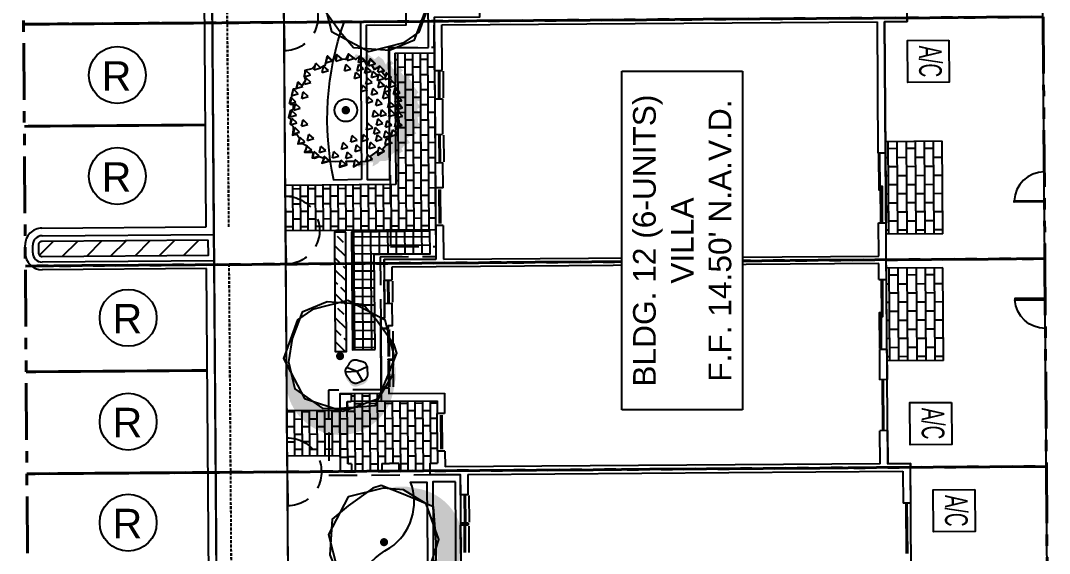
# Model space of a CAD drawing. Header units: feet. Extents: x 919634 to 928945, y 707022 to 708026.
# Drawn here: x 920372.8 to 920463.6, y 707366.2 to 707413.3 of the extents above; entities that cross this region are included whole.
import ezdxf
from ezdxf.enums import TextEntityAlignment as Align

# ---------------------------------------------------------------- set-up
doc = ezdxf.new("R2010")
doc.units = ezdxf.units.FT
doc.header["$LTSCALE"] = 20
doc.header["$MEASUREMENT"] = 0
for name, pattern in [('HIDDEN2', [0.1875, 0.125, -0.0625]), ('Site Plan$0$HIDDEN2', [0.1875, 0.125, -0.0625]), ('Site Plan$0$PHANTOM2', [1.25, 0.625, -0.125, 0.125, -0.125, 0.125, -0.125])]:
    doc.linetypes.add(name, pattern=pattern)
for name, color, linetype in [('-u-site-utility clear zone', 252, 'HIDDEN2'), ('-u-site-xref', 7, 'Continuous'), ('L-002', 15, 'Continuous'), ('LP-ANNO-LABL-SHRB', 2, 'Continuous'), ('LP-PATT-GRND', 251, 'Continuous'), ('Site Plan$0$-u-site-bldg ID', 7, 'Continuous'), ('Site Plan$0$-u-site-bldg_interior', 252, 'Continuous'), ('Site Plan$0$-u-site-fence', 4, 'Site Plan$0$FENCELINE1'), ('Site Plan$0$-u-site-parking_overhang', 252, 'Site Plan$0$HIDDEN2'), ('Site Plan$0$A-DOOR-EXT_WINDOWS', 253, 'Continuous'), ('Site Plan$0$A-HVAC-EXT', 253, 'Continuous'), ('Site Plan$0$SP-BLDG-ROOF ABOVE', 4, 'Site Plan$0$HIDDEN2'), ('Site Plan$0$SP-LOT PAVERS', 254, 'Continuous'), ('Site Plan$0$SP-PARKING DESIGNATION', 254, 'Continuous'), ('x-Villa6-LP Block$0$L-002', 253, 'Continuous'), ('x-Villa6-LP Block$0$LK-SHRB-013M', 253, 'Continuous'), ('x-Villa6-LP Block$0$LK-SHRB-035M', 253, 'Continuous'), ('x-Villa6-LP Block$0$LK-SHRB-TRNK', 253, 'Continuous'), ('x-Villa6-LP Block$0$LK-TREE-013M', 253, 'Continuous'), ('x-Villa6-LP Block$0$LK-TREE-025M', 253, 'Continuous'), ('x-Villa6-LP Block$0$LK-TREE-050M', 253, 'Continuous'), ('x-Villa6-LP Block$0$LK-TREE-TRNK', 253, 'Continuous'), ('x-Villa6-LP Block$0$LP-PATT-SHAR', 253, 'Continuous'), ('x-Villa6-LP Block$0$LP-SHAR-BRDR-CONT', 253, 'Continuous'), ('x-Villa6-LP Block$0$LP-SHRB', 253, 'Continuous'), ('x-Villa6-LP Block$0$LP-TREE', 253, 'Continuous')]:
    doc.layers.add(name, color=color, linetype=linetype)
for name, color, linetype, lineweight in [('Site Plan$0$SP-CURB', 3, 'Continuous', 25), ('Site Plan$0$SP-LOT LINES', 252, 'Site Plan$0$PHANTOM2', 40), ('Site Plan$0$SP-PARKING-STRIPE', 252, 'Continuous', 25), ('Site Plan$0$SP-SIDEWALK', 2, 'Continuous', 25), ('SP-BUILDING-FOOTPRINT', 1, 'Continuous', 25)]:
    doc.layers.add(name, color=color, linetype=linetype, lineweight=lineweight)
for name, color, linetype, plot in [('x-Villa6-LP Block$0$LK-SHRB-SHAD', 253, 'Continuous', False), ('x-Villa6-LP Block$0$LK-TREE-SHAD', 253, 'Continuous', False), ('x-Villa6-LP Block$0$LK-TREE-SHAD-SM30', 253, 'Continuous', False), ('x-Villa6-LP Block$0$LK-TREE-SHAD-SM40', 253, 'Continuous', False), ('x-Villa6-LP Block$0$LK-TREE-SHAD-SM50', 253, 'Continuous', False)]:
    doc.layers.add(name, color=color, linetype=linetype, plot=plot)
doc.layers.get('-u-site-xref').off()
doc.styles.add('Site Plan$0$ARIAL', font='arial.ttf')
doc.linetypes.add('Site Plan$0$FENCELINE1', pattern='A,0.25,-0.1,[133,ltypeshp.shx,S=0.1,R=0,X=-0.1,Y=0],-0.1,1', length=1.45)

# ---------------------------------------------------------------- blocks, each defined once
blk = doc.blocks.new('Site Plan$0$A$C05C92244')
at = {"layer": 'Site Plan$0$A-DOOR-EXT_WINDOWS'}
blk.add_lwpolyline([(32, 32), (32, 0), (30.4, 0), (30.4, 32)], close=True, dxfattribs=at)
blk.add_arc((32.1, 32.1), 32.1, 180.0573, 267.0051, dxfattribs=at)
blk = doc.blocks.new('Site Plan')
at = {"layer": 'Site Plan$0$SP-LOT PAVERS'}
h = blk.add_hatch(dxfattribs=at)
h.set_pattern_fill('AR-B816', color=256, scale=0.083333, angle=-89.58549)
h.set_pattern_definition([(270.4145, (920395.8165, 707448.426), (0.666649, 0.004823), []), (0.4145, (920395.8165, 707448.426), (0.661826, 0.671472), [0.666667, -0.666667])])
h.paths.add_polyline_path([(920409.455, 707394.813), (920409.342, 707410.409), (920405.842, 707410.391), (920405.926, 707398.788), (920396.176, 707398.72), (920396.205, 707394.72)])
h = blk.add_hatch(dxfattribs=at)
h.set_pattern_fill('AR-B816', color=256, scale=0.1, angle=-89.58549)
h.set_pattern_definition([(270.41450948, (204651.24486, 1625479.5772), (0.7999790646, 0.00578759365), []), (0.41450948, (204651.24486, 1625479.5772), (0.7941914709, 0.80576665823), [0.8, -0.8])])
h.paths.add_polyline_path([(920454.209, 707394.445), (920454.149, 707402.611), (920449.15, 707402.575), (920449.209, 707394.409)])
h = blk.add_hatch(dxfattribs=at)
h.set_pattern_fill('AR-B816', color=256, scale=0.1, angle=-89.58549)
h.set_pattern_definition([(270.41450948, (204651.3256, 1625468.41696), (0.7999790646, 0.00578759365), []), (0.41450948, (204651.3256, 1625468.41696), (0.7941914709, 0.80576665823), [0.8, -0.8])])
h.paths.add_polyline_path([(920454.289, 707383.285), (920454.23, 707391.451), (920449.23, 707391.415), (920449.289, 707383.248)])
h = blk.add_hatch(dxfattribs=at)
h.set_pattern_fill('AR-B816', color=256, scale=0.083333, angle=-89.58549)
h.set_pattern_definition([(270.4145, (920395.6838, 707466.765), (0.666649, 0.004823), []), (0.4145, (920395.6838, 707466.765), (0.661826, 0.671472), [0.666667, -0.666667])])
h.paths.add_polyline_path([(920401.015, 707374.864), (920401.016, 707374.735), (920401.683, 707374.74), (920401.687, 707374.154), (920402.021, 707374.156), (920402.025, 707373.49), (920404.703, 707373.509), (920404.698, 707374.176), (920406.198, 707374.187), (920406.203, 707373.52), (920408.942, 707373.541), (920408.937, 707374.206), (920409.604, 707374.211), (920409.564, 707379.711), (920404.647, 707379.675), (920404.642, 707380.354), (920401.976, 707380.323), (920401.981, 707379.656), (920401.648, 707379.654), (920401.652, 707378.999), (920400.986, 707378.994), (920400.987, 707378.864), (920396.32, 707378.832), (920396.349, 707374.832)])
at = {"layer": 'Site Plan$0$-u-site-bldg_interior'}
for p, q in [((920409.319, 707413.537, 0), (920409.324, 707412.811, 0)), ((920409.991, 707412.875, 0), (920448.406, 707413.153, 0)), ((920448.406, 707413.153, 0), (920448.49, 707401.57, 0)), ((920451.073, 707413.173, 0), (920449.073, 707413.158, 0)), ((920449.073, 707413.158, 0), (920449.157, 707401.575, 0)), ((920451.071, 707413.506, 0), (920451.073, 707413.173, 0)), ((920409.353, 707408.93, 0), (920409.324, 707412.873, 0)), ((920410.02, 707408.872, 0), (920409.991, 707412.875, 0)), ((920409.353, 707408.867, 0), (920410.02, 707408.872, 0)), ((920409.353, 707408.867, 0), (920409.371, 707406.367, 0)), ((920409.683, 707408.786, 0), (920409.7, 707406.453, 0)), ((920409.775, 707408.787, 0), (920409.792, 707406.454, 0)), ((920410.104, 707408.789, 0), (920410.12, 707406.456, 0)), ((920409.371, 707406.367, 0), (920410.038, 707406.372, 0)), ((920409.371, 707406.367, 0), (920409.394, 707403.223, 0)), ((920410.038, 707406.372, 0), (920410.061, 707403.228, 0)), ((920409.394, 707403.223, 0), (920410.061, 707403.228, 0)), ((920409.394, 707403.223, 0), (920409.412, 707400.724, 0)), ((920409.724, 707403.143, 0), (920409.741, 707400.809, 0)), ((920409.816, 707403.143, 0), (920409.833, 707400.81, 0)), ((920410.144, 707403.146, 0), (920410.161, 707400.812, 0)), ((920449.157, 707401.575, 0), (920448.49, 707401.57, 0)), ((920449.157, 707401.575, 0), (920449.201, 707395.409, 0)), ((920449.157, 707401.575, 0), (920449.201, 707395.409, 0)), ((920409.412, 707400.724, 0), (920410.079, 707400.728, 0)), ((920409.412, 707400.724, 0), (920409.428, 707398.514, 0)), ((920410.095, 707398.519, 0), (920410.079, 707400.728, 0)), ((920410.095, 707398.519, 0), (920409.428, 707398.514, 0)), ((920409.452, 707395.181, 0), (920409.428, 707398.514, 0)), ((920409.784, 707395.35, 0), (920409.762, 707398.35, 0)), ((920409.909, 707395.351, 0), (920409.887, 707398.351, 0)), ((920410.119, 707395.186, 0), (920409.452, 707395.181, 0)), ((920409.452, 707395.181, 0), (920409.474, 707392.205, 0)), ((920410.119, 707395.186, 0), (920410.14, 707392.209, 0)), ((920448.535, 707395.404, 0), (920449.201, 707395.409, 0)), ((920448.556, 707392.487, 0), (920448.535, 707395.404, 0)), ((920449.223, 707392.492, 0), (920449.201, 707395.409, 0)), ((920404.89, 707392.178, 0), (920409.474, 707392.211, 0)), ((920404.895, 707391.511, 0), (920404.89, 707392.178, 0)), ((920410.14, 707392.209, 0), (920448.556, 707392.487, 0)), ((920449.227, 707391.828, 0), (920449.222, 707392.494, 0)), ((920404.895, 707391.511, 0), (920404.904, 707390.352, 0)), ((920448.561, 707391.827, 0), (920405.562, 707391.516, 0)), ((920405.562, 707391.516, 0), (920405.57, 707390.357, 0)), ((920448.571, 707390.41, 0), (920448.561, 707391.827, 0)), ((920449.238, 707390.415, 0), (920449.227, 707391.832, 0)), ((920404.904, 707390.352, 0), (920405.57, 707390.357, 0)), ((920404.918, 707388.315, 0), (920404.904, 707390.352, 0)), ((920405.247, 707388.401, 0), (920405.233, 707390.272, 0)), ((920405.34, 707388.401, 0), (920405.326, 707390.272, 0)), ((920405.668, 707388.404, 0), (920405.654, 707390.275, 0)), ((920448.571, 707390.41, 0), (920449.238, 707390.415, 0)), ((920449.282, 707384.248, 0), (920449.238, 707390.415, 0)), ((920449.282, 707384.248, 0), (920449.238, 707390.415, 0)), ((920404.601, 707386.081, 0), (920405.264, 707386.086, 0)), ((920404.639, 707380.852, 0), (920404.601, 707386.081, 0)), ((920405.282, 707383.62, 0), (920405.264, 707386.003, 0)), ((920405.374, 707383.621, 0), (920405.357, 707386.003, 0)), ((920405.703, 707383.473, 0), (920405.686, 707385.856, 0)), ((920449.282, 707384.248, 0), (920448.616, 707384.244, 0)), ((920448.616, 707384.244, 0), (920448.635, 707381.577, 0)), ((920405.235, 707383.387, 0), (920405.621, 707383.389, 0)), ((920405.235, 707383.387, 0), (920405.235, 707383.327, 0)), ((920405.235, 707383.327, 0), (920405.621, 707383.329, 0)), ((920405.301, 707380.952, 0), (920405.284, 707383.244, 0)), ((920405.393, 707380.952, 0), (920405.377, 707383.244, 0)), ((920405.621, 707383.389, 0), (920405.621, 707383.329, 0)), ((920405.722, 707380.955, 0), (920405.705, 707383.247, 0)), ((920449.301, 707381.582, 0), (920448.635, 707381.577, 0)), ((920448.912, 707377.162, 0), (920448.88, 707381.495, 0)), ((920449.004, 707377.163, 0), (920448.973, 707381.496, 0)), ((920400.976, 707380.316, 0), (920401.976, 707380.323, 0)), ((920400.976, 707380.316, 0), (920400.986, 707378.994, 0)), ((920404.642, 707380.354, 0), (920401.976, 707380.323, 0)), ((920401.976, 707380.323, 0), (920401.981, 707379.656, 0)), ((920410.226, 707380.382, 0), (920410.239, 707378.606, 0)), ((920401.648, 707379.654, 0), (920401.981, 707379.656, 0)), ((920401.648, 707379.654, 0), (920401.652, 707378.999, 0)), ((920404.647, 707379.675, 0), (920401.981, 707379.656, 0)), ((920409.564, 707379.711, 0), (920409.572, 707378.601, 0)), ((920400.986, 707378.994, 0), (920401.652, 707378.999, 0)), ((920400.986, 707378.994, 0), (920401.016, 707374.735, 0)), ((920410.239, 707378.606, 0), (920409.572, 707378.601, 0)), ((920409.596, 707375.268, 0), (920409.572, 707378.601, 0)), ((920409.928, 707375.437, 0), (920409.907, 707378.437, 0)), ((920410.053, 707375.438, 0), (920410.031, 707378.438, 0)), ((920449.334, 707377.082, 0), (920448.667, 707377.077, 0)), ((920448.688, 707374.161, 0), (920448.667, 707377.077, 0)), ((920449.334, 707377.082, 0), (920449.355, 707374.165, 0)), ((920410.263, 707375.272, 0), (920409.596, 707375.268, 0)), ((920409.596, 707375.268, 0), (920409.604, 707374.211, 0)), ((920410.263, 707375.272, 0), (920410.273, 707373.883, 0)), ((920401.016, 707374.735, 0), (920401.683, 707374.74, 0)), ((920401.016, 707374.735, 0), (920401.025, 707373.482, 0)), ((920401.683, 707374.74, 0), (920401.687, 707374.154, 0)), ((920402.021, 707374.156, 0), (920401.687, 707374.154, 0)), ((920402.021, 707374.156, 0), (920402.025, 707373.49, 0)), ((920404.698, 707374.176, 0), (920405.365, 707374.18, 0)), ((920404.698, 707374.176, 0), (920404.703, 707373.509, 0)), ((920406.198, 707374.187, 0), (920405.365, 707374.18, 0)), ((920406.198, 707374.187, 0), (920406.203, 707373.52, 0)), ((920408.937, 707374.206, 0), (920409.604, 707374.211, 0)), ((920408.937, 707374.206, 0), (920408.942, 707373.54, 0)), ((920448.688, 707374.161, 0), (920410.273, 707373.883, 0)), ((920449.355, 707374.165, 0), (920451.355, 707374.18, 0)), ((920451.355, 707374.18, 0), (920451.358, 707373.84, 0)), ((920402.025, 707373.49, 0), (920401.025, 707373.482, 0)), ((920404.703, 707373.509, 0), (920402.025, 707373.49, 0)), ((920406.203, 707373.52, 0), (920404.703, 707373.509, 0)), ((920408.942, 707373.54, 0), (920406.203, 707373.52, 0)), ((920408.942, 707373.54, 0), (920408.944, 707373.204, 0)), ((920408.944, 707373.204, 0), (920411.611, 707373.219, 0)), ((920411.611, 707373.219, 0), (920411.624, 707371.427, 0)), ((920412.278, 707373.224, 0), (920450.693, 707373.502, 0)), ((920412.278, 707373.224, 0), (920412.291, 707371.432, 0)), ((920450.693, 707373.502, 0), (920450.714, 707370.669, 0)), ((920412.291, 707371.432, 0), (920411.624, 707371.427, 0)), ((920411.624, 707371.427, 0), (920411.642, 707368.927, 0)), ((920411.961, 707371.346, 0), (920411.978, 707369.013, 0)), ((920412.054, 707371.347, 0), (920412.071, 707369.014, 0)), ((920412.375, 707371.349, 0), (920412.391, 707369.016, 0)), ((920451.38, 707370.674, 0), (920450.714, 707370.669, 0)), ((920450.959, 707370.587, 0), (920450.99, 707366.254, 0)), ((920451.052, 707370.588, 0), (920451.083, 707366.255, 0)), ((920412.309, 707368.932, 0), (920411.642, 707368.927, 0)), ((920411.642, 707368.927, 0), (920411.643, 707368.74, 0)), ((920412.31, 707368.745, 0), (920411.643, 707368.74, 0)), ((920411.661, 707366.24, 0), (920411.643, 707368.74, 0)), ((920411.998, 707366.326, 0), (920411.981, 707368.659, 0)), ((920412.09, 707366.326, 0), (920412.073, 707368.66, 0)), ((920412.309, 707368.932, 0), (920412.31, 707368.745, 0)), ((920412.411, 707366.329, 0), (920412.394, 707368.662, 0))]:
    blk.add_line(p, q, dxfattribs=at)
at = {"layer": 'Site Plan$0$-u-site-bldg_interior', "ltscale": 0.25}
for p, q in [((920449.282, 707384.248, 0), (920449.301, 707381.582, 0)), ((920451.38, 707370.674, 0), (920451.358, 707373.84, 0))]:
    blk.add_line(p, q, dxfattribs=at)
at = {"layer": 'Site Plan$0$-u-site-bldg_interior', "elevation": 0}
for points in [[(920448.536, 707401.487), (920448.559, 707398.318), (920448.684, 707398.319), (920448.661, 707401.488)], [(920448.747, 707395.489), (920448.724, 707398.653), (920448.849, 707398.653), (920448.872, 707395.49)], [(920448.784, 707390.328), (920448.807, 707387.165), (920448.932, 707387.165), (920448.909, 707390.329)], [(920404.601, 707386.081), (920404.594, 707386.997), (920404.928, 707386.999), (920404.918, 707388.315), (920405.585, 707388.32), (920405.599, 707386.338), (920405.262, 707386.335), (920405.264, 707386.086)], [(920448.661, 707384.327), (920448.638, 707387.497), (920448.763, 707387.498), (920448.786, 707384.328)]]:
    blk.add_lwpolyline(points, close=True, dxfattribs=at)
for points in [[(920404.928, 707386.999), (920404.594, 707386.997), (920404.601, 707386.081)], [(920404.642, 707380.354), (920404.639, 707380.863), (920405.301, 707380.868), (920405.305, 707380.347), (920410.226, 707380.382)], [(920404.639, 707380.784), (920404.647, 707379.675), (920409.564, 707379.711)]]:
    blk.add_lwpolyline(points, dxfattribs=at)
at = {"layer": 'Site Plan$0$-u-site-fence', "ltscale": 0.15}
for p, q in [((920463.625, 707336.928, 0), (920462.803, 707450.592, 0)), ((920449.225, 707392.159, 0), (920463.225, 707392.26, 0)), ((920449.225, 707392.159, 0), (920463.225, 707392.26, 0)), ((920451.357, 707373.84, 0), (920463.357, 707373.927, 0))]:
    blk.add_line(p, q, dxfattribs=at)
at = {"layer": 'Site Plan$0$-u-site-parking_overhang', "ltscale": 0.1, "extrusion": (-7.49369e-08, -5.50407e-10, 1), "elevation": -0.069}
for points in [[(920391.191, 707395.073), (920390.781, 707450.071)], [(920391.628, 707336.408), (920391.216, 707391.74)]]:
    blk.add_lwpolyline(points, dxfattribs=at)
at = {"layer": 'Site Plan$0$-u-site-parking_overhang', "ltscale": 0.1, "elevation": 0}
for points in [[(920391.202, 707395.072), (920390.804, 707450.071)], [(920391.626, 707336.407), (920391.226, 707391.739)]]:
    blk.add_lwpolyline(points, dxfattribs=at)
at = {"layer": 'Site Plan$0$A-HVAC-EXT', "elevation": 0}
for points in [[(920454.752, 707411.533), (920454.778, 707407.821), (920451.112, 707407.794), (920451.085, 707411.506)], [(920454.983, 707379.579), (920455.01, 707375.867), (920451.343, 707375.84), (920451.316, 707379.552)], [(920457.038, 707371.881), (920457.065, 707368.17), (920453.399, 707368.143), (920453.372, 707371.855)]]:
    blk.add_lwpolyline(points, close=True, dxfattribs=at)
at = {"layer": 'Site Plan$0$SP-BLDG-ROOF ABOVE'}
for p, q in [((920405.338, 707410.888, 0), (920409.338, 707410.917, 0)), ((920405.338, 707410.888, 0), (920405.465, 707393.313, 0)), ((920405.465, 707393.313, 0), (920409.465, 707393.342, 0)), ((920404.537, 707392.42, 0), (920409.472, 707392.455, 0)), ((920404.537, 707392.42, 0), (920404.594, 707386.997, 0))]:
    blk.add_line(p, q, dxfattribs=at)
at = {"layer": 'Site Plan$0$SP-BLDG-ROOF ABOVE', "elevation": 0}
blk.add_lwpolyline([(920404.64, 707380.691), (920399.974, 707380.658), (920400.028, 707373.14), (920408.944, 707373.204)], dxfattribs=at)
at = {"layer": 'Site Plan$0$SP-CURB'}
for p, q in [((920389.866, 707394.393), (920389.446, 707450.731)), ((920389.191, 707395.058), (920388.781, 707450.056)), ((920374.691, 707394.95), (920389.191, 707395.058)), ((920374.696, 707394.28), (920389.866, 707394.393)), ((920373.207, 707392.772), (920373.202, 707393.439)), ((920373.877, 707392.777), (920373.872, 707393.444)), ((920389.883, 707392.066), (920374.713, 707391.953)), ((920390.303, 707335.728), (920389.883, 707392.066)), ((920389.218, 707391.391), (920374.718, 707391.283)), ((920389.628, 707336.393), (920389.218, 707391.391))]:
    blk.add_line(p, q, dxfattribs=at)
for centre, major_axis, start_param, end_param in [((920374.702, 707393.45), (-0.011, 1.5), 0.00011, 1.570907), ((920374.702, 707393.45), (-0.006, 0.83), 0.00011, 1.570907), ((920374.707, 707392.783), (-0.011, 1.5), 1.570907, 3.141703), ((920374.707, 707392.783), (-0.006, 0.83), 1.570907, 3.141703)]:
    blk.add_ellipse(centre, major_axis=major_axis, ratio=1, start_param=start_param, end_param=end_param, dxfattribs=at)
at = {"layer": 'Site Plan$0$SP-LOT LINES', "ltscale": 0.4}
for p, q in [((920373.626, 707336.277, 0), (920372.804, 707449.941, 0)), ((920373.072, 707412.942, 0), (920463.07, 707413.593, 0)), ((920463.07, 707413.593, 0), (920373.072, 707412.942, 0)), ((920463.07, 707413.593, 0), (920463.225, 707392.26, 0)), ((920463.225, 707392.26, 0), (920373.226, 707391.609, 0)), ((920373.226, 707391.609, 0), (920463.225, 707392.26, 0)), ((920463.225, 707392.26, 0), (920463.357, 707373.927, 0)), ((920463.357, 707373.927, 0), (920373.359, 707373.276, 0)), ((920373.359, 707373.276, 0), (920463.357, 707373.927, 0)), ((920463.357, 707373.927, 0), (920463.49, 707355.594, 0))]:
    blk.add_line(p, q, dxfattribs=at)
at = {"layer": 'Site Plan$0$SP-PARKING DESIGNATION'}
for centre in [(920381.34, 707408.456), (920381.34, 707399.541), (920382.303, 707387.037), (920382.303, 707377.873), (920382.303, 707368.965)]:
    blk.add_circle(centre, 2.511, dxfattribs=at)
at = {"layer": 'Site Plan$0$SP-PARKING-STRIPE', "extrusion": (-7.49369e-08, -5.50407e-10, 1), "const_width": 0.25, "elevation": -0.069}
for points in [[(920373.057, 707412.938), (920389.057, 707413.057)], [(920373.124, 707403.938), (920389.124, 707404.058)], [(920373.286, 707382.272), (920389.285, 707382.392)], [(920373.353, 707373.273), (920389.352, 707373.392)]]:
    blk.add_lwpolyline(points, dxfattribs=at)
at = {"layer": 'Site Plan$0$SP-SIDEWALK'}
for p, q in [((920396.684, 707328.971), (920395.732, 707456.574)), ((920405.842, 707410.391, 0), (920409.342, 707410.417, 0)), ((920405.842, 707410.391, 0), (920405.926, 707398.788, 0)), ((920454.149, 707402.611, 0), (920449.15, 707402.575, 0)), ((920454.209, 707394.445, 0), (920454.149, 707402.611, 0)), ((920405.926, 707398.788, 0), (920396.189, 707398.72, 0)), ((920409.454, 707394.813, 0), (920396.217, 707394.72, 0)), ((920389.883, 707392.066), (920389.866, 707394.393)), ((920454.209, 707394.445, 0), (920449.209, 707394.409, 0)), ((920454.23, 707391.451, 0), (920449.23, 707391.415, 0)), ((920454.289, 707383.285, 0), (920454.23, 707391.451, 0)), ((920454.289, 707383.285, 0), (920449.289, 707383.248, 0)), ((920400.987, 707378.864, 0), (920396.324, 707378.832, 0)), ((920401.015, 707374.864, 0), (920396.352, 707374.832, 0))]:
    blk.add_line(p, q, dxfattribs=at)
at = {"layer": 'Site Plan$0$SP-SIDEWALK', "elevation": 0}
blk.add_lwpolyline([(920396.626, 707336.443), (920395.804, 707450.107)], dxfattribs=at)
at = {"layer": 'Site Plan$0$-u-site-fence', "ltscale": 0.01}
for p, xscale, yscale, zscale, rotation in [((920460.499, 707399.907, 0), 0.08333333333333329, 0.08333333333333329, 0.08333333333333329, 270.4145094568818), ((920460.599, 707386.08, 0), -0.0833333333333333, 0.0833333333333333, 0.08333333333333333, 270.4145094994932)]:
    blk.add_blockref('Site Plan$0$A$C05C92244', p, dxfattribs=dict(at, xscale=xscale, yscale=yscale, zscale=zscale, rotation=rotation))
at = {"layer": 'Site Plan$0$A-HVAC-EXT', "style": 'Site Plan$0$ARIAL', "width": 0.6}
for p in [(920452.106, 707411.055, 0), (920452.337, 707379.101, 0), (920454.393, 707371.404, 0)]:
    blk.add_text('A/C', height=2, rotation=270.41451, dxfattribs=at).set_placement(p)
at = {"layer": 'Site Plan$0$SP-PARKING DESIGNATION', "style": 'Site Plan$0$ARIAL'}
for p in [(920381.272, 707407.077, 0), (920381.272, 707398.162, 0), (920382.235, 707385.658, 0), (920382.235, 707376.495, 0), (920382.235, 707367.586, 0)]:
    blk.add_text('R', height=2.6, dxfattribs=at).set_placement(p, align=Align.CENTER)
at = {"layer": 'Site Plan$0$-u-site-bldg ID', "insert": (920426.872, 707393.852), "char_height": 2, "width": 27.88033, "attachment_point": 2, "rotation": 90, "style": 'Site Plan$0$ARIAL', "bg_fill": 19, "box_fill_scale": 1.5, "bg_fill_color": 256, "bg_fill_transparency": 0}
blk.add_mtext("BLDG. 12 (6-UNITS)\\PVILLA\\PF.F. 14.50' N.A.V.D.", dxfattribs=at)
blk = doc.blocks.new('x-Villa6-LP Block$0$TREE-EVGR-001')
at = {"layer": 'x-Villa6-LP Block$0$LK-TREE-SHAD'}
blk.add_hatch(color=256, dxfattribs=at).paths.add_polyline_path([(0.109, -0.4758), (0.1079, -0.5039), (0.1722, -0.4845), (0.1683, -0.4622), (0.2405, -0.4622), (0.2327, -0.5), (0.2814, -0.4728), (0.297, -0.4533), (0.3476, -0.4513), (0.3963, -0.4359), (0.3769, -0.4143), (0.4451, -0.3637), (0.449, -0.3988), (0.5055, -0.3656), (0.4899, -0.3462), (0.5191, -0.3111), (0.5673, -0.2935), (0.5386, -0.2546), (0.562, -0.2351), (0.6244, -0.2118), (0.6068, -0.1884), (0.6166, -0.1514), (0.6614, -0.1358), (0.64, -0.1144), (0.6361, -0.0657), (0.6653, -0.054), (0.6419, -0.0287), (0.6322, 0.0083), (0.6653, 0.0181), (0.64, 0.0531), (0.6322, 0.0745), (0.6594, 0.0804), (0.6244, 0.1291), (0.6341, 0.1427), (0.6438, 0.1544), (0.601, 0.2089), (0.6127, 0.2187), (0.5601, 0.279), (0.5717, 0.2907), (0.5308, 0.3297), (0.5211, 0.2966), (0.4879, 0.3336), (0.5094, 0.3472), (0.4735, 0.3871), (0.4236, 0.3589), (0.4003, 0.3959), (0.4295, 0.4115), (0.3886, 0.4524), (0.3574, 0.3998), (0.334, 0.4446), (0.2931, 0.4777), (0.258, 0.4485), (0.1937, 0.4991), (0.1683, 0.4644), (0.1333, 0.4806), (0.0923, 0.4952), (0.0746, 0.4614), (0.091, 0.4485), (0.1261, 0.4777), (0.167, 0.4446), (0.1904, 0.3998), (0.2216, 0.4524), (0.2625, 0.4115), (0.2333, 0.3959), (0.2566, 0.3589), (0.3065, 0.3871), (0.3424, 0.3472), (0.3209, 0.3336), (0.3541, 0.2966), (0.3638, 0.3297), (0.4047, 0.2907), (0.3931, 0.279), (0.4457, 0.2187), (0.434, 0.2089), (0.4768, 0.1544), (0.4671, 0.1427), (0.4574, 0.1291), (0.4924, 0.0804), (0.4652, 0.0745), (0.473, 0.0531), (0.4983, 0.0181), (0.4652, 0.0083), (0.4749, -0.0287), (0.4983, -0.054), (0.4691, -0.0657), (0.473, -0.1144), (0.4944, -0.1358), (0.4496, -0.1514), (0.4398, -0.1884), (0.4574, -0.2118), (0.395, -0.2351), (0.3716, -0.2546), (0.4003, -0.2935), (0.3521, -0.3111), (0.3229, -0.3462), (0.3385, -0.3656), (0.282, -0.3988), (0.2781, -0.3637), (0.2099, -0.4143), (0.2293, -0.4359), (0.1806, -0.4513), (0.13, -0.4533), (0.1144, -0.4728)])
at = {"layer": 'x-Villa6-LP Block$0$LK-TREE-013M'}
for p, q in [((-0.1749, 0.4209), (-0.1609, 0.4775)), ((-0.1189, 0.4371), (-0.1609, 0.4775)), ((-0.0858, 0.4354), (-0.0718, 0.4921)), ((-0.0297, 0.4516), (-0.0718, 0.4921)), ((0.0161, 0.4409), (0.0301, 0.4975)), ((0.0161, 0.4409), (0.0721, 0.4571)), ((0.0721, 0.4571), (0.0301, 0.4975)), ((0.1143, 0.4227), (0.1284, 0.4793)), ((0.1704, 0.4389), (0.1284, 0.4793)), ((-0.2768, 0.3609), (-0.2628, 0.4175)), ((-0.2768, 0.3609), (-0.2208, 0.3771)), ((-0.2208, 0.3771), (-0.2628, 0.4175)), ((-0.2077, 0.3354), (-0.1937, 0.3921)), ((-0.1516, 0.3516), (-0.1937, 0.3921)), ((-0.1749, 0.4209), (-0.1189, 0.4371)), ((-0.0858, 0.4354), (-0.0297, 0.4516)), ((-0.0076, 0.3482), (0.0065, 0.4048)), ((0.0485, 0.3643), (0.0065, 0.4048)), ((0.1034, 0.3482), (0.1174, 0.4048)), ((0.1143, 0.4227), (0.1704, 0.4389)), ((0.1595, 0.3643), (0.1174, 0.4048)), ((0.1702, 0.3272), (0.1842, 0.3838)), ((0.2262, 0.3433), (0.1842, 0.3838)), ((0.2053, 0.3918), (0.2193, 0.4484)), ((0.2053, 0.3918), (0.2614, 0.408)), ((0.2614, 0.408), (0.2193, 0.4484)), ((0.2872, 0.3336), (0.3012, 0.3902)), ((0.3432, 0.3498), (0.3012, 0.3902)), ((-0.366, 0.2991), (-0.352, 0.3557)), ((-0.366, 0.2991), (-0.3099, 0.3152)), ((-0.3648, 0.2323), (-0.3507, 0.2889)), ((-0.3099, 0.3152), (-0.352, 0.3557)), ((-0.3087, 0.2485), (-0.3507, 0.2889)), ((-0.2077, 0.3354), (-0.1516, 0.3516)), ((-0.0076, 0.3482), (0.0485, 0.3643)), ((0.0779, 0.2809), (0.092, 0.3375)), ((0.0779, 0.2809), (0.134, 0.297)), ((0.134, 0.297), (0.092, 0.3375)), ((0.1034, 0.3482), (0.1595, 0.3643)), ((0.1702, 0.3272), (0.2262, 0.3433)), ((0.1798, 0.2263), (0.1939, 0.283)), ((0.2359, 0.2425), (0.1939, 0.283)), ((0.229, 0.2882), (0.243, 0.3448)), ((0.229, 0.2882), (0.285, 0.3043)), ((0.285, 0.3043), (0.243, 0.3448)), ((0.2824, 0.2625), (0.2964, 0.3191)), ((0.2824, 0.2625), (0.3384, 0.2786)), ((0.2872, 0.3336), (0.3432, 0.3498)), ((0.3384, 0.2786), (0.2964, 0.3191)), ((0.349, 0.27), (0.3631, 0.3266)), ((0.349, 0.27), (0.4051, 0.2861)), ((0.4051, 0.2861), (0.3631, 0.3266)), ((-0.4769, 0.1331), (-0.4629, 0.1898)), ((-0.4209, 0.1493), (-0.4629, 0.1898)), ((-0.4351, 0.1972), (-0.4211, 0.2539)), ((-0.4351, 0.1972), (-0.3791, 0.2134)), ((-0.3791, 0.2134), (-0.4211, 0.2539)), ((-0.3648, 0.2323), (-0.3087, 0.2485)), ((0.1362, 0.1645), (0.1502, 0.2211)), ((0.1922, 0.1807), (0.1502, 0.2211)), ((0.1798, 0.2263), (0.2359, 0.2425)), ((0.229, 0.1336), (0.243, 0.1902)), ((0.285, 0.1498), (0.243, 0.1902)), ((0.2872, 0.1991), (0.3012, 0.2557)), ((0.2872, 0.1991), (0.3432, 0.2152)), ((0.3432, 0.2152), (0.3012, 0.2557)), ((0.3428, 0.159), (0.3568, 0.2156)), ((0.3988, 0.1752), (0.3568, 0.2156)), ((0.3909, 0.2027), (0.4049, 0.2593)), ((0.3909, 0.2027), (0.4469, 0.2189)), ((0.4469, 0.2189), (0.4049, 0.2593)), ((0.4236, 0.1354), (0.4377, 0.192)), ((0.4797, 0.1516), (0.4377, 0.192)), ((-0.497, 0.0591), (-0.4829, 0.1157)), ((-0.4409, 0.0752), (-0.4829, 0.1157)), ((-0.4769, 0.1331), (-0.4209, 0.1493)), ((-0.3896, 0.1081), (-0.3756, 0.1648)), ((-0.3896, 0.1081), (-0.3336, 0.1243)), ((-0.3336, 0.1243), (-0.3756, 0.1648)), ((0.1362, 0.1645), (0.1922, 0.1807)), ((0.1853, 0.0609), (0.1993, 0.1175)), ((0.2413, 0.077), (0.1993, 0.1175)), ((0.229, 0.1336), (0.285, 0.1498)), ((0.2672, 0.0391), (0.2812, 0.0957)), ((0.3232, 0.0552), (0.2812, 0.0957)), ((0.329, 0.1009), (0.3431, 0.1575)), ((0.329, 0.1009), (0.3851, 0.117)), ((0.3428, 0.159), (0.3988, 0.1752)), ((0.3851, 0.117), (0.3431, 0.1575)), ((0.4236, 0.1354), (0.4797, 0.1516)), ((0.4382, 0.07), (0.4522, 0.1266)), ((0.4942, 0.0861), (0.4522, 0.1266)), ((-0.497, 0.0591), (-0.4409, 0.0752)), ((-0.4933, -0.0555), (-0.4793, 0.0011)), ((-0.4373, -0.0393), (-0.4793, 0.0011)), ((-0.4597, 0.0038), (-0.4457, 0.0604)), ((-0.4597, 0.0038), (-0.4036, 0.0199)), ((-0.4036, 0.0199), (-0.4457, 0.0604)), ((0.1853, 0.0609), (0.2413, 0.077)), ((0.2672, 0.0391), (0.3232, 0.0552)), ((0.3054, -0.0555), (0.3194, 0.0011)), ((0.3614, -0.0393), (0.3194, 0.0011)), ((0.3727, 0.0191), (0.3867, 0.0757)), ((0.3727, 0.0191), (0.4287, 0.0352)), ((0.4287, 0.0352), (0.3867, 0.0757)), ((0.4382, 0.07), (0.4942, 0.0861)), ((0.4418, 0.0009), (0.4559, 0.0575)), ((0.4418, 0.0009), (0.4979, 0.017)), ((0.4979, 0.017), (0.4559, 0.0575)), ((-0.4933, -0.0555), (-0.4373, -0.0393)), ((-0.4899, -0.1256), (-0.4759, -0.0689)), ((-0.4338, -0.1094), (-0.4759, -0.0689)), ((-0.3933, -0.1391), (-0.3792, -0.0825)), ((-0.3372, -0.123), (-0.3792, -0.0825)), ((0.2362, -0.061), (0.2503, -0.0043)), ((0.2362, -0.061), (0.2923, -0.0448)), ((0.2923, -0.0448), (0.2503, -0.0043)), ((0.2708, -0.1355), (0.2848, -0.0789)), ((0.3269, -0.1193), (0.2848, -0.0789)), ((0.3054, -0.0555), (0.3614, -0.0393)), ((0.3818, -0.0573), (0.3958, -0.0007)), ((0.3818, -0.0573), (0.4378, -0.0412)), ((0.4378, -0.0412), (0.3958, -0.0007)), ((0.4455, -0.0719), (0.4595, -0.0152)), ((0.4455, -0.0719), (0.5015, -0.0557)), ((0.5015, -0.0557), (0.4595, -0.0152)), ((-0.4899, -0.1256), (-0.4338, -0.1094)), ((-0.466, -0.2064), (-0.452, -0.1498)), ((-0.41, -0.1903), (-0.452, -0.1498)), ((-0.3933, -0.1391), (-0.3372, -0.123)), ((0.1817, -0.1737), (0.1957, -0.1171)), ((0.1817, -0.1737), (0.2377, -0.1575)), ((0.2377, -0.1575), (0.1957, -0.1171)), ((0.2471, -0.2119), (0.2612, -0.1553)), ((0.3032, -0.1957), (0.2612, -0.1553)), ((0.2708, -0.1355), (0.3269, -0.1193)), ((0.3509, -0.1519), (0.3649, -0.0953)), ((0.3509, -0.1519), (0.4069, -0.1357)), ((0.4069, -0.1357), (0.3649, -0.0953)), ((0.4, -0.2319), (0.414, -0.1753)), ((0.456, -0.2157), (0.414, -0.1753)), ((0.4327, -0.1501), (0.4468, -0.0934)), ((0.4327, -0.1501), (0.4888, -0.1339)), ((0.4888, -0.1339), (0.4468, -0.0934)), ((-0.466, -0.2064), (-0.41, -0.1903)), ((-0.4206, -0.2937), (-0.4065, -0.2371)), ((-0.3645, -0.2775), (-0.4065, -0.2371)), ((-0.3423, -0.2646), (-0.3283, -0.208)), ((-0.3423, -0.2646), (-0.2863, -0.2484)), ((-0.2863, -0.2484), (-0.3283, -0.208)), ((0.0416, -0.281), (0.0556, -0.2244)), ((0.0416, -0.281), (0.0976, -0.2648)), ((0.0976, -0.2648), (0.0556, -0.2244)), ((0.1416, -0.2737), (0.1557, -0.2171)), ((0.1416, -0.2737), (0.1977, -0.2575)), ((0.1977, -0.2575), (0.1557, -0.2171)), ((0.2471, -0.2119), (0.3032, -0.1957)), ((0.2653, -0.2755), (0.2794, -0.2189)), ((0.2653, -0.2755), (0.3214, -0.2594)), ((0.3214, -0.2594), (0.2794, -0.2189)), ((0.3363, -0.2428), (0.3503, -0.1862)), ((0.3363, -0.2428), (0.3923, -0.2266)), ((0.3454, -0.3064), (0.3594, -0.2498)), ((0.3923, -0.2266), (0.3503, -0.1862)), ((0.4014, -0.2903), (0.3594, -0.2498)), ((0.4, -0.2319), (0.456, -0.2157)), ((-0.4206, -0.2937), (-0.3645, -0.2775)), ((-0.3605, -0.3683), (-0.3465, -0.3116)), ((-0.3605, -0.3683), (-0.3045, -0.3521)), ((-0.3045, -0.3521), (-0.3465, -0.3116)), ((-0.2957, -0.4188), (-0.2817, -0.3621)), ((-0.2397, -0.4026), (-0.2817, -0.3621)), ((-0.2368, -0.3719), (-0.2228, -0.3153)), ((-0.2368, -0.3719), (-0.1808, -0.3557)), ((-0.1808, -0.3557), (-0.2228, -0.3153)), ((-0.1222, -0.421), (-0.1082, -0.3644)), ((-0.0661, -0.4048), (-0.1082, -0.3644)), ((-0.0403, -0.3428), (-0.0263, -0.2862)), ((-0.0403, -0.3428), (0.0157, -0.3266)), ((0.0157, -0.3266), (-0.0263, -0.2862)), ((0.0798, -0.3646), (0.0938, -0.308)), ((0.0798, -0.3646), (0.1358, -0.3485)), ((0.1358, -0.3485), (0.0938, -0.308)), ((0.2035, -0.341), (0.2175, -0.2844)), ((0.2035, -0.341), (0.2595, -0.3248)), ((0.2595, -0.3248), (0.2175, -0.2844)), ((0.2781, -0.3846), (0.2921, -0.328)), ((0.3341, -0.3685), (0.2921, -0.328)), ((0.3454, -0.3064), (0.4014, -0.2903)), ((-0.2957, -0.4188), (-0.2397, -0.4026)), ((-0.2077, -0.461), (-0.1937, -0.4044)), ((-0.2077, -0.461), (-0.1516, -0.4448)), ((-0.1516, -0.4448), (-0.1937, -0.4044)), ((-0.1222, -0.421), (-0.0661, -0.4048)), ((-0.0585, -0.4974), (-0.0445, -0.4407)), ((-0.0025, -0.4812), (-0.0445, -0.4407)), ((-0.0021, -0.4264), (0.0119, -0.3698)), ((-0.0021, -0.4264), (0.0539, -0.4103)), ((0.0539, -0.4103), (0.0119, -0.3698)), ((0.067, -0.4919), (0.0811, -0.4353)), ((0.1231, -0.4757), (0.0811, -0.4353)), ((0.178, -0.4519), (0.192, -0.3953)), ((0.178, -0.4519), (0.2341, -0.4357)), ((0.2341, -0.4357), (0.192, -0.3953)), ((0.2781, -0.3846), (0.3341, -0.3685)), ((-0.0585, -0.4974), (-0.0025, -0.4812)), ((0.067, -0.4919), (0.1231, -0.4757))]:
    blk.add_line(p, q, dxfattribs=at)
at = {"layer": 'x-Villa6-LP Block$0$LK-TREE-050M'}
for points in [[(0.3015, 0.3842), (0.2566, 0.3589), (0.2333, 0.3959), (0.2625, 0.4115), (0.2216, 0.4524), (0.1904, 0.3998), (0.167, 0.4446), (0.1261, 0.4777), (0.091, 0.4485), (0.0267, 0.4991), (0.0013, 0.4485), (-0.0337, 0.4524), (-0.0747, 0.4952), (-0.0961, 0.4543), (-0.1214, 0.4446), (-0.1585, 0.4835), (-0.1838, 0.3979), (-0.2208, 0.3764), (-0.2578, 0.4115), (-0.2988, 0.3686), (-0.3592, 0.3531), (-0.3631, 0.2927), (-0.3553, 0.2693), (-0.3845, 0.2206), (-0.4235, 0.2479), (-0.4371, 0.1914), (-0.4644, 0.1914), (-0.4839, 0.1096), (-0.4917, 0.057), (-0.4625, 0.0512), (-0.4703, 0.0064), (-0.4917, -0.0014), (-0.5092, -0.0599), (-0.4878, -0.0793), (-0.4936, -0.1163), (-0.4664, -0.1397), (-0.4664, -0.167), (-0.4722, -0.2157), (-0.4352, -0.2098), (-0.4118, -0.2429), (-0.4254, -0.2936), (-0.3865, -0.2916), (-0.3455, -0.3131), (-0.367, -0.3695), (-0.3358, -0.3695), (-0.291, -0.3676), (-0.3007, -0.4202), (-0.2812, -0.4221), (-0.2403, -0.4085), (-0.1955, -0.4241), (-0.215, -0.4669), (-0.1546, -0.4494), (-0.0941, -0.4533), (-0.0571, -0.4513), (-0.0591, -0.5039), (0.0052, -0.4845), (0.0013, -0.4513), (0.0735, -0.4513), (0.0657, -0.5), (0.1144, -0.4728), (0.13, -0.4533), (0.1806, -0.4513), (0.2235, -0.4377)], [(0.3989, -0.2916), (0.3716, -0.2546), (0.395, -0.2351), (0.4574, -0.2118), (0.4398, -0.1884), (0.4496, -0.1514), (0.4944, -0.1358), (0.473, -0.1144), (0.4691, -0.0657), (0.4983, -0.054), (0.4749, -0.0287), (0.4652, 0.0083), (0.4983, 0.0181), (0.473, 0.0531), (0.4652, 0.0745), (0.4924, 0.0804), (0.4574, 0.1291), (0.4671, 0.1427), (0.4768, 0.1544), (0.434, 0.2089), (0.4457, 0.2187), (0.3931, 0.279), (0.4047, 0.2907), (0.3638, 0.3297), (0.3541, 0.2966), (0.3209, 0.3336), (0.3424, 0.3472), (0.3073, 0.3862)], [(0.2274, -0.4338), (0.2099, -0.4143), (0.2781, -0.3637), (0.282, -0.3988), (0.3385, -0.3656), (0.3229, -0.3462), (0.3521, -0.3111), (0.4106, -0.2897)]]:
    blk.add_lwpolyline(points, dxfattribs=at)
at = {"layer": 'x-Villa6-LP Block$0$LK-TREE-TRNK', "const_width": 0.0375}
blk.add_lwpolyline([(-0.007, -0.0174, 1), (0.007, 0.0174, 1)], format="xyb", close=True, dxfattribs=at)
blk = doc.blocks.new('x-Villa6-LP Block$0$TREE-SIMP-007')
at = {"layer": 'x-Villa6-LP Block$0$LK-TREE-SHAD'}
blk.add_hatch(color=256, dxfattribs=at).paths.add_polyline_path([(0.0446, 0.4933), (0.1186, 0.5129), (0.2186, 0.5107), (0.362, 0.476), (0.4816, 0.4108), (0.5968, 0.2935), (0.6686, 0.0957), (0.6708, -0.0759), (0.6294, -0.2193), (0.5555, -0.3345), (0.436, -0.4301), (0.3012, -0.4952), (0.1533, -0.5126), (0.062, -0.4996), (0.1533, -0.4561), (0.3099, -0.4214), (0.349, -0.3475), (0.3903, -0.3388), (0.4186, -0.2628), (0.4968, -0.152), (0.4816, -0.0542), (0.5142, 0.0197), (0.4794, 0.124), (0.4599, 0.3326), (0.3925, 0.3565), (0.1838, 0.4868)])
at = {"layer": 'x-Villa6-LP Block$0$LK-TREE-SHAD-SM30'}
h = blk.add_hatch(color=256, dxfattribs=at)
edge = h.paths.add_edge_path()
edge.add_arc((0.2278, 0), 0.5, 268.95574, 451.04426)
edge.add_arc((0.2096, 0), 0.5, -88.95574, 88.95574, ccw=False)
at = {"layer": 'x-Villa6-LP Block$0$LK-TREE-SHAD-SM40'}
h = blk.add_hatch(color=256, dxfattribs=at)
edge = h.paths.add_edge_path()
edge.add_arc((0.2096, 0), 0.5, 271.04426, 448.95574)
edge.add_arc((0.2096, 0), 0.5, 88.95574, 91.39241)
edge.add_arc((0.1853, 0), 0.5, -88.60759, 88.60759, ccw=False)
edge.add_arc((0.2096, 0), 0.5, 268.60759, 271.04426)
at = {"layer": 'x-Villa6-LP Block$0$LK-TREE-SHAD-SM50'}
h = blk.add_hatch(color=256, dxfattribs=at)
edge = h.paths.add_edge_path()
edge.add_arc((0.1853, 0), 0.5, 271.39241, 448.60759)
edge.add_arc((0.1853, 0), 0.5, 88.60759, 95.2219)
edge.add_arc((0.1591, -0.0014), 0.4997, -86.06593, 92.21476, ccw=False)
edge.add_arc((0.1853, 0), 0.5, 270.92693, 271.39241)
at = {"layer": 'x-Villa6-LP Block$0$LK-TREE-025M'}
blk.add_lwpolyline([(-0.0996, 0.5009), (-0.3296, 0.3389), (-0.4764, 0.2162), (-0.5027, -0.1144), (-0.4085, -0.3466), (-0.1675, -0.4407), (0.0494, -0.4779), (0.2992, -0.421), (0.4811, -0.1626), (0.4811, -0.0028), (0.4592, 0.3235), (0.1787, 0.4418), (-0.0229, 0.525)], close=True, dxfattribs=at)
at = {"layer": 'x-Villa6-LP Block$0$LK-TREE-050M'}
blk.add_lwpolyline([(-0.0032, 0.4987), (-0.3274, 0.4199), (-0.5137, 0.0761), (-0.4326, -0.2524), (-0.3384, -0.3925), (0.0166, -0.5217), (0.3891, -0.3312), (0.5074, 0.0213), (0.3934, 0.352), (0.1831, 0.4834)], close=True, dxfattribs=at)
at = {"layer": 'x-Villa6-LP Block$0$LK-TREE-TRNK', "const_width": 0.0375}
blk.add_lwpolyline([(-0.0187, 0, 1), (0.0188, 0, 1)], format="xyb", close=True, dxfattribs=at)
blk = doc.blocks.new('x-Villa6-LP Block$0$SHRUB-LRG-121')
at = {"layer": 'x-Villa6-LP Block$0$LK-SHRB-SHAD'}
blk.add_hatch(color=256, dxfattribs=at).paths.add_polyline_path([(0.207, 0.499), (0.295, 0.508), (0.412, 0.491), (0.524, 0.398), (0.6, 0.292), (0.643, 0.158), (0.699, -0.002), (0.704, -0.11), (0.678, -0.216), (0.611, -0.291), (0.475, -0.393), (0.41, -0.458), (0.291, -0.516), (0.168, -0.546), (0.088, -0.542), (0.064, -0.531), (0.153, -0.508), (0.239, -0.458), (0.315, -0.391), (0.418, -0.317), (0.503, -0.222), (0.539, -0.136), (0.539, -0.008), (0.505, 0.102), (0.464, 0.184), (0.431, 0.277), (0.367, 0.385), (0.289, 0.456), (0.241, 0.484)])
at = {"layer": 'x-Villa6-LP Block$0$LK-SHRB-013M'}
for p, q in [((-0.21, 0.481), (0.003, 0.005)), ((0.003, 0.005), (-0.183, -0.49)), ((0.024, 0.012), (0.439, 0.254))]:
    blk.add_line(p, q, dxfattribs=at)
at = {"layer": 'x-Villa6-LP Block$0$LK-SHRB-035M'}
blk.add_line((0.003, -0.004), (0.025, -0.54), dxfattribs=at)
blk.add_lwpolyline([(0.366, -0.351), (0.382, -0.34), (0.398, -0.328), (0.416, -0.314), (0.433, -0.3), (0.451, -0.284), (0.467, -0.267), (0.483, -0.248), (0.497, -0.228), (0.509, -0.206), (0.519, -0.182), (0.527, -0.157), (0.534, -0.132), (0.538, -0.106), (0.54, -0.081), (0.541, -0.056), (0.539, -0.031), (0.536, -0.008), (0.532, 0.014), (0.526, 0.034), (0.519, 0.054), (0.511, 0.073), (0.504, 0.09), (0.496, 0.107), (0.489, 0.122), (0.483, 0.137), (0.477, 0.151), (0.471, 0.164), (0.466, 0.177), (0.461, 0.19), (0.456, 0.204), (0.451, 0.217), (0.446, 0.232), (0.441, 0.247), (0.435, 0.263), (0.429, 0.28), (0.421, 0.297), (0.413, 0.315), (0.403, 0.333), (0.391, 0.352), (0.378, 0.371), (0.362, 0.39), (0.345, 0.409), (0.326, 0.427), (0.305, 0.444), (0.284, 0.46), (0.262, 0.474), (0.239, 0.486), (0.215, 0.495), (0.192, 0.502), (0.168, 0.506), (0.145, 0.507), (0.122, 0.507), (0.1, 0.506), (0.079, 0.504), (0.059, 0.502), (0.04, 0.499), (0.022, 0.498), (0.006, 0.496), (-0.009, 0.495), (-0.024, 0.494), (-0.039, 0.494), (-0.055, 0.494), (-0.071, 0.493), (-0.088, 0.494), (-0.107, 0.494), (-0.126, 0.494), (-0.147, 0.493), (-0.169, 0.492), (-0.191, 0.489), (-0.214, 0.486), (-0.236, 0.48), (-0.259, 0.473), (-0.281, 0.464), (-0.302, 0.453), (-0.323, 0.44), (-0.342, 0.426), (-0.361, 0.41), (-0.378, 0.392), (-0.393, 0.374), (-0.407, 0.355), (-0.419, 0.335), (-0.429, 0.314), (-0.438, 0.293), (-0.445, 0.272), (-0.452, 0.252), (-0.457, 0.232), (-0.462, 0.213), (-0.466, 0.195), (-0.469, 0.178), (-0.473, 0.163), (-0.477, 0.148), (-0.481, 0.133), (-0.485, 0.118), (-0.489, 0.102), (-0.494, 0.086), (-0.5, 0.068), (-0.506, 0.048), (-0.513, 0.027), (-0.519, 0.004), (-0.525, -0.02), (-0.529, -0.045), (-0.532, -0.07), (-0.533, -0.097), (-0.531, -0.123), (-0.525, -0.15), (-0.517, -0.177), (-0.507, -0.203), (-0.495, -0.228), (-0.481, -0.252), (-0.466, -0.274), (-0.45, -0.295), (-0.434, -0.313), (-0.418, -0.328), (-0.402, -0.341), (-0.386, -0.352), (-0.371, -0.362), (-0.356, -0.37), (-0.342, -0.377), (-0.328, -0.384), (-0.315, -0.39), (-0.303, -0.397), (-0.291, -0.403), (-0.28, -0.411), (-0.268, -0.418), (-0.257, -0.427), (-0.245, -0.436), (-0.233, -0.446), (-0.219, -0.457), (-0.205, -0.469), (-0.19, -0.482), (-0.173, -0.495), (-0.155, -0.507), (-0.136, -0.519), (-0.114, -0.529), (-0.092, -0.537), (-0.067, -0.542), (-0.04, -0.545), (-0.013, -0.545), (0.016, -0.542), (0.045, -0.538), (0.073, -0.532), (0.101, -0.524), (0.127, -0.515), (0.151, -0.506), (0.172, -0.496), (0.191, -0.486), (0.208, -0.475), (0.224, -0.465), (0.237, -0.455), (0.25, -0.444), (0.261, -0.434), (0.272, -0.425), (0.283, -0.416), (0.293, -0.407), (0.304, -0.398), (0.314, -0.389), (0.326, -0.38), (0.338, -0.371), (0.351, -0.361)], close=True, dxfattribs=at)
at = {"layer": 'x-Villa6-LP Block$0$LK-SHRB-TRNK', "const_width": 0.0469}
blk.add_lwpolyline([(-0.023, 0, 1), (0.023, 0, 1)], format="xyb", close=True, dxfattribs=at)
blk = doc.blocks.new('x-Villa6-LP Block', base_point=(60.568, 154.949, 0))
at = {"layer": 'x-Villa6-LP Block$0$LP-PATT-SHAR'}
h = blk.add_hatch(dxfattribs=at)
h.set_pattern_fill('ANSI37', color=256, scale=6, angle=45)
h.set_pattern_definition([(90, (116.0633, 160.76345), (-0.75, -9e-19), []), (180, (116.0633, 160.76345), (-5e-17, -0.75), [])])
h.paths.add_polyline_path([(126.455, 162.784), (118.08, 162.766), (118.063, 167.701), (116.063, 167.701), (116.087, 160.763), (126.458, 160.784)])
h = blk.add_hatch(dxfattribs=at)
h.set_pattern_fill('ANSI33', color=256, scale=6)
h.set_pattern_definition([(45, (922374.735, 708258.2546), (-1.0606601718, 1.0606601718), []), (45, (922375.7956, 708258.2546), (-1.0606601718, 1.0606601718), [0.75, -0.375])])
h.paths.add_polyline_path([(116.09, 160.263), (116.084, 159.263), (126.62, 159.263), (126.62, 160.263)])
at = {"layer": 'x-Villa6-LP Block$0$L-002', "elevation": 0}
for points in [[(150.299, 160.836), (150.365, 159.383, -0.215493), (143.97, 163.952, 0.347914), (138.171, 165.825), (138.189, 167.257), (148, 167.275), (147.997, 166.131, 0.626129)], [(111.446, 161.699), (111.477, 159.258, -0.140673), (97.568, 160.255), (97.568, 161.699)]]:
    blk.add_lwpolyline(points, format="xyb", close=True, dxfattribs=at)
at = {"layer": 'x-Villa6-LP Block$0$LP-PATT-SHAR', "elevation": 0}
blk.add_lwpolyline([(59.898, 148.62), (174.904, 148.62)], dxfattribs=at)
at = {"layer": 'x-Villa6-LP Block$0$LP-SHAR-BRDR-CONT'}
for points in [[(99.855, 167.7), (97.947, 167.696), (96.735, 167.701), (96.734, 171.701), (90.734, 171.701), (90.761, 169.701), (94.735, 169.701), (94.735, 165.701), (97.855, 165.701), (97.855, 162.202), (111.459, 162.196), (111.459, 164.198), (99.854, 164.201)], [(138.193, 169.78), (138.183, 167.78), (148.021, 167.781), (148.021, 169.781)], [(126.455, 162.784), (118.08, 162.766), (118.063, 167.701), (116.063, 167.701), (116.087, 160.763), (126.458, 160.784)]]:
    blk.add_lwpolyline(points, close=True, dxfattribs=at)
at = {"layer": 'x-Villa6-LP Block$0$LP-SHAR-BRDR-CONT', "elevation": 0}
blk.add_lwpolyline([(116.09, 160.263), (116.084, 159.263), (126.62, 159.263), (126.62, 160.263)], close=True, dxfattribs=at)
at = {"layer": 'x-Villa6-LP Block$0$LP-TREE'}
blk.add_circle((105.326, 160.354, 0), 1, dxfattribs=at)
at = {"layer": 'x-Villa6-LP Block$0$LP-SHRB', "xscale": 1.896938157072053, "yscale": 1.896938157072053, "zscale": 3.319641774876093}
blk.add_blockref('x-Villa6-LP Block$0$SHRUB-LRG-121', (128.381, 161.169), dxfattribs=at)
at = {"layer": 'x-Villa6-LP Block$0$LP-TREE', "zscale": 9.733612224634927}
for name, p, xscale, yscale, rotation in [('x-Villa6-LP Block$0$TREE-SIMP-007', (143.463, 163.445, 0), 9.553646090099175, 9.553646090099175, 90), ('x-Villa6-LP Block$0$TREE-SIMP-007', (95.255, 163.146, 0), 9.553646090099177, 9.553646090099177, 180.0002388827152), ('x-Villa6-LP Block$0$TREE-EVGR-001', (105.326, 160.354, 0), 9.969515389928139, 9.969515389928139, 90)]:
    blk.add_blockref(name, p, dxfattribs=dict(at, xscale=xscale, yscale=yscale, rotation=rotation))
at = {"layer": 'x-Villa6-LP Block$0$LP-TREE', "xscale": 9.553646090099177, "yscale": 9.553646090099177, "zscale": 9.553646090099177}
blk.add_blockref('x-Villa6-LP Block$0$TREE-SIMP-007', (127.017, 159.69), dxfattribs=at)
blk = doc.blocks.new('A$C2b7dc3a7')
at = {"layer": '-u-site-utility clear zone'}
blk.add_lwpolyline([(-3, 0), (3, 0.008)], dxfattribs=at)
blk.add_arc((0, 0), 3, 179.85463, 0.14537, dxfattribs=at)

msp = doc.modelspace()

# ---------------------------------------------------------------- block references
at = {"layer": '-u-site-xref'}
msp.add_blockref('Site Plan', (0, 0), dxfattribs=at)

# ---------------------------------------------------------------- next in the draw order: hatches: boundary and pattern name
at = {"layer": 'LP-PATT-GRND'}
h = msp.add_hatch(dxfattribs=at)
h.set_pattern_fill('ANSI31', color=256, scale=12)
h.set_pattern_definition([(45, (920374.3723, 707392.4532), (-1.06066, 1.06066), [])])
edge = h.paths.add_edge_path()
edge.add_line((920389.369, 707393.889), (920374.7, 707393.78))
edge.add_arc((920374.702, 707393.45), 0.33, 90.42714, 180.42714)
edge.add_line((920374.372, 707393.447), (920374.377, 707392.781))
edge.add_arc((920374.707, 707392.783), 0.33, 180.42714, 270.42714)
edge.add_line((920374.71, 707392.453), (920389.379, 707392.563))
edge.add_line((920389.379, 707392.563), (920389.369, 707393.889))

# ---------------------------------------------------------------- next in the draw order: linework, layer by layer
at = {"layer": 'L-002'}
msp.add_lwpolyline([(920389.369, 707393.889), (920374.7, 707393.78, 0.414214), (920374.372, 707393.447), (920374.377, 707392.781, 0.414214), (920374.71, 707392.453), (920389.379, 707392.563)], format="xyb", close=True, dxfattribs=at)
at = {"layer": 'SP-BUILDING-FOOTPRINT', "elevation": 0}
for points in [[(920448.799, 707450.491), (920405.302, 707450.176), (920405.356, 707442.937), (920406.023, 707442.942), (920406.103, 707431.848), (920405.853, 707431.846), (920405.937, 707420.346), (920413.27, 707420.399), (920413.319, 707413.566), (920409.319, 707413.537), (920409.474, 707392.211), (920404.89, 707392.178), (920404.928, 707386.999), (920404.594, 707386.997), (920404.642, 707380.354), (920400.976, 707380.316), (920401.025, 707373.482), (920408.942, 707373.54), (920408.944, 707373.204), (920411.611, 707373.223), (920411.691, 707362.126)], [(920451.493, 707355.174), (920451.355, 707374.18), (920449.355, 707374.165), (920449.073, 707413.158), (920451.073, 707413.173), (920450.935, 707432.172), (920448.936, 707432.158), (920448.799, 707450.491)]]:
    msp.add_lwpolyline(points, dxfattribs=at)

# ---------------------------------------------------------------- next in the draw order: block references
at = {"layer": '-u-site-xref', "rotation": 270.4271428698243}
msp.add_blockref('x-Villa6-LP Block', (920395.774, 707450.07), dxfattribs=at)
at = {"layer": 'LP-ANNO-LABL-SHRB', "xscale": -1, "rotation": 90.85428574067632}
for p in [(920396.055, 707413.585), (920396.198, 707394.761, 186), (920396.362, 707373.445, 0)]:
    msp.add_blockref('A$C2b7dc3a7', p, dxfattribs=at)

doc.saveas('drawing.dxf')
